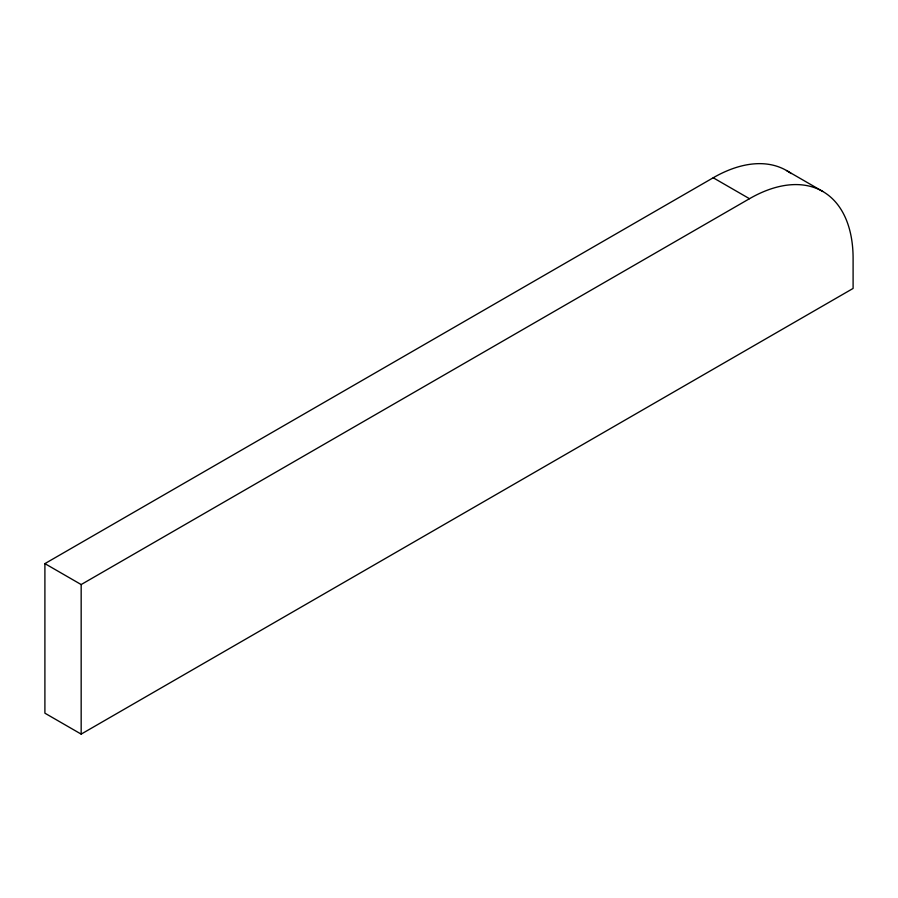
<?xml version="1.0" encoding="UTF-8"?>
<svg xmlns="http://www.w3.org/2000/svg" width="898" height="898" viewBox="0 0 898 898"><rect width="100%" height="100%" fill="white"/><g stroke="black" fill="none" stroke-linecap="round" stroke-linejoin="round"><path stroke-width="1.35" d="M713.214 177.77L749.482 198.705A146.531 84.603 -60 0 1 853.1 258.534L853.1 288.438L81.168 734.115L44.9 713.18L44.9 563.618L713.214 177.77A146.531 84.603 -60 0 1 791.127 173.55M44.9 563.618L81.168 584.553L749.482 198.705M786.491 170.508L822.748 191.454M81.168 584.553L81.168 734.115"/></g></svg>
